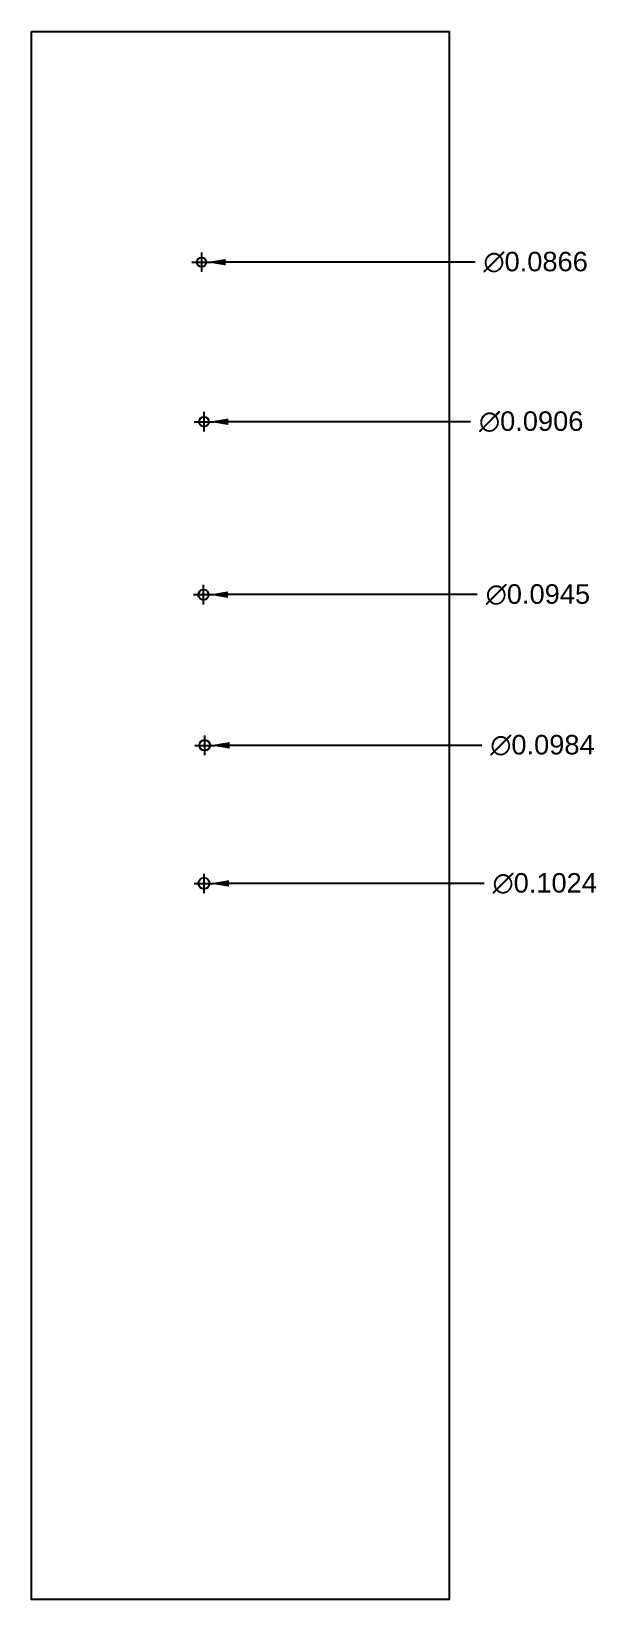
# Model space of a CAD drawing. Header units: inches. Extents: x 2.2 to 7.5, y 8.4 to 22.9.
import ezdxf

# ---------------------------------------------------------------- set-up
doc = ezdxf.new("R2010")
doc.units = ezdxf.units.IN
doc.header["$MEASUREMENT"] = 0
doc.layers.get('0').update_dxf_attribs({"color": 1})
doc.layers.add('dimensions', color=4, linetype='Continuous')
doc.styles.get("Standard").update_dxf_attribs({"font": 'Arial Regular.ttf'})
doc.dimstyles.get("Standard").update_dxf_attribs({"dimtxt": 0.18, "dimasz": 0.18, "dimexe": 0.18, "dimexo": 0.0625, "dimgap": 0.09, "dimtad": 0, "dimtih": 1, "dimtoh": 1, "dimdec": 4, "dimzin": 0, "dimdsep": 46, "dimtxsty": 'Standard', "dimcen": 0.09, "dimadec": 0, "dimazin": 0, "dimtfac": 1, "dimtdec": 4, "dimtofl": 0, "dimtmove": 0, "dimatfit": 3, "dimfxl": 1, "dimtolj": 1, "dimtzin": 0, "dimarcsym": 0})

# ---------------------------------------------------------------- blocks, each defined once
blk = doc.blocks.new('*D15')
at = {"layer": 'Defpoints', "color": 0, "transparency": 16777216}
for p in [(3.765, 20.728), (3.852, 20.728)]:
    blk.add_point(p, dxfattribs=at)
at = {"layer": 'dimensions', "color": 0, "lineweight": -2, "transparency": 16777216}
for p, q in [((3.719, 20.728), (3.899, 20.728)), ((3.809, 20.638), (3.809, 20.818)), ((6.333, 20.728), (4.032, 20.728))]:
    blk.add_line(p, q, dxfattribs=at)
at = {"layer": 'dimensions', "color": 0, "transparency": 16777216}
blk.add_solid([(4.032, 20.758), (4.032, 20.698), (3.852, 20.728)], dxfattribs=at)
at = {"layer": 'dimensions', "color": 0, "transparency": 16777216, "insert": (6.893, 20.728), "char_height": 0.18, "attachment_point": 5}
blk.add_mtext('\\A1;∅0.0866', dxfattribs=at)
blk = doc.blocks.new('*D16')
at = {"layer": 'Defpoints', "color": 0, "transparency": 16777216}
for p in [(3.786, 19.255), (3.876, 19.255)]:
    blk.add_point(p, dxfattribs=at)
at = {"layer": 'dimensions', "color": 0, "lineweight": -2, "transparency": 16777216}
for p, q in [((3.741, 19.255), (3.921, 19.255)), ((3.831, 19.165), (3.831, 19.345)), ((6.291, 19.255), (4.056, 19.255))]:
    blk.add_line(p, q, dxfattribs=at)
at = {"layer": 'dimensions', "color": 0, "transparency": 16777216}
blk.add_solid([(4.056, 19.285), (4.056, 19.225), (3.876, 19.255)], dxfattribs=at)
at = {"layer": 'dimensions', "color": 0, "transparency": 16777216, "insert": (6.852, 19.255), "char_height": 0.18, "attachment_point": 5}
blk.add_mtext('\\A1;∅0.0906', dxfattribs=at)
blk = doc.blocks.new('*D17')
at = {"layer": 'Defpoints', "color": 0, "transparency": 16777216}
for p in [(3.778, 17.659), (3.872, 17.659)]:
    blk.add_point(p, dxfattribs=at)
at = {"layer": 'dimensions', "color": 0, "lineweight": -2, "transparency": 16777216}
for p, q in [((3.825, 17.569), (3.825, 17.749)), ((3.735, 17.659), (3.915, 17.659)), ((6.354, 17.659), (4.052, 17.659))]:
    blk.add_line(p, q, dxfattribs=at)
at = {"layer": 'dimensions', "color": 0, "transparency": 16777216}
blk.add_solid([(4.052, 17.689), (4.052, 17.629), (3.872, 17.659)], dxfattribs=at)
at = {"layer": 'dimensions', "color": 0, "transparency": 16777216, "insert": (6.914, 17.659), "char_height": 0.18, "attachment_point": 5}
blk.add_mtext('\\A1;∅0.0945', dxfattribs=at)
blk = doc.blocks.new('*D18')
at = {"layer": 'Defpoints', "color": 0, "transparency": 16777216}
for p in [(3.788, 16.268), (3.886, 16.268)]:
    blk.add_point(p, dxfattribs=at)
at = {"layer": 'dimensions', "color": 0, "lineweight": -2, "transparency": 16777216}
for p, q in [((3.837, 16.178), (3.837, 16.358)), ((3.747, 16.268), (3.927, 16.268)), ((6.396, 16.268), (4.066, 16.268))]:
    blk.add_line(p, q, dxfattribs=at)
at = {"layer": 'dimensions', "color": 0, "transparency": 16777216}
blk.add_solid([(4.066, 16.298), (4.066, 16.238), (3.886, 16.268)], dxfattribs=at)
at = {"layer": 'dimensions', "color": 0, "transparency": 16777216, "insert": (6.956, 16.268), "char_height": 0.18, "attachment_point": 5}
blk.add_mtext('\\A1;∅0.0984', dxfattribs=at)
blk = doc.blocks.new('*D19')
at = {"layer": 'Defpoints', "color": 0, "transparency": 16777216}
for p in [(3.78, 14.993), (3.882, 14.993)]:
    blk.add_point(p, dxfattribs=at)
at = {"layer": 'dimensions', "color": 0, "lineweight": -2, "transparency": 16777216}
for p, q in [((3.831, 14.903), (3.831, 15.083)), ((3.741, 14.993), (3.921, 14.993)), ((6.417, 14.993), (4.062, 14.993))]:
    blk.add_line(p, q, dxfattribs=at)
at = {"layer": 'dimensions', "color": 0, "transparency": 16777216}
blk.add_solid([(4.062, 15.023), (4.062, 14.963), (3.882, 14.993)], dxfattribs=at)
at = {"layer": 'dimensions', "color": 0, "transparency": 16777216, "insert": (6.977, 14.993), "char_height": 0.18, "attachment_point": 5}
blk.add_mtext('\\A1;∅0.1024', dxfattribs=at)

msp = doc.modelspace()

# ---------------------------------------------------------------- linework, layer by layer
msp.add_lwpolyline([(2.23622, 22.85838), (6.0953, 22.85838), (6.0953, 8.38254), (2.23622, 8.38254)], close=True)
for centre, radius in [((3.80866, 20.72756), 0.04331), ((3.83108, 19.25461), 0.04528), ((3.82525, 17.65855), 0.04724), ((3.83683, 16.26833), 0.04921), ((3.83108, 14.99337), 0.05118)]:
    msp.add_circle(centre, radius)

# ---------------------------------------------------------------- dimensions: what is measured, and where the dimension line sits
at = {"layer": 'dimensions'}
for p1, p2, picture, middle in [((3.76535, 20.72756), (3.85196, 20.72756), '*D15', (6.89344, 20.72756)), ((3.785809, 19.254611), (3.87636, 19.254611), '*D16', (6.851588, 19.254611)), ((3.77801, 17.65855), (3.8725, 17.65855), '*D17', (6.91436, 17.65855)), ((3.78762, 16.26833), (3.88604, 16.26833), '*D18', (6.95621, 16.26833)), ((3.7799, 14.99337), (3.88227, 14.99337), '*D19', (6.97714, 14.99337))]:
    dim = msp.add_diameter_dim_2p(p1=p1, p2=p2, dimstyle='Standard', dxfattribs=at)
    dim.commit()
    dim.dimension.update_dxf_attribs({"geometry": picture, "text_midpoint": middle, "dimtype": 163})

doc.saveas('drawing.dxf')
